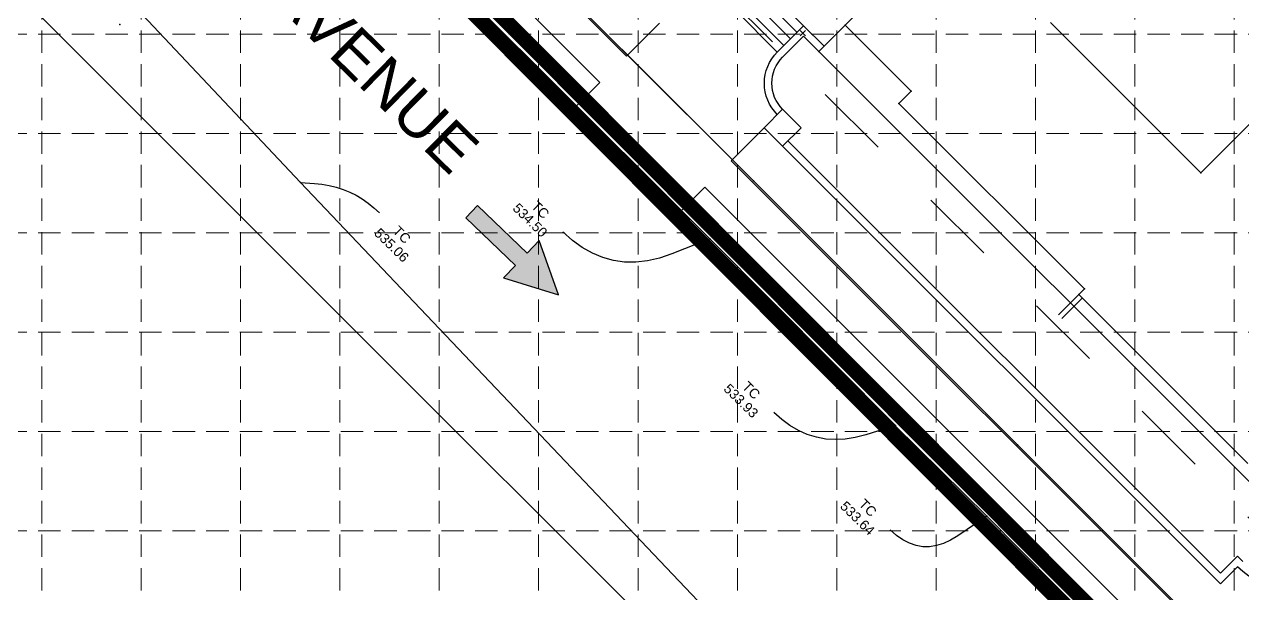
# Model space of a CAD drawing. Header units: inches. Extents: x 4833 to 5685, y 5436 to 5969.
# Drawn here: x 5110.1 to 5273.2, y 5614.2 to 5690.5 of the extents above; entities that cross this region are included whole.
import ezdxf
from ezdxf.enums import TextEntityAlignment as Align

# ---------------------------------------------------------------- set-up
doc = ezdxf.new("R2010")
doc.units = ezdxf.units.IN
doc.header["$LTSCALE"] = 20
doc.header["$MEASUREMENT"] = 0
for name, pattern in [('DASH', [1, 0.5, -0.5]), ('HIDDEN', [0.375, 0.25, -0.125]), ('LEADER_LINE', [2, 1, 1])]:
    doc.linetypes.add(name, pattern=pattern)
for name, color, linetype in [('1 ARROWS', 7, 'Continuous'), ('1 LIMITS OF DISTURBANCE', 1, 'DASH'), ('20051228_SURVEY', 14, 'Continuous'), ('BOUNDARY', 14, 'Continuous'), ('EXISTING_PL', 12, 'Continuous'), ('FROM_EASTON_ON_H', 14, 'Continuous'), ('GRID', 254, 'HIDDEN'), ('MOVE', 12, 'Continuous'), ('OTL_BLDG', 12, 'Continuous'), ('OTL_BLDG_BOX', 14, 'Continuous'), ('PROPOSED_GRADING', 14, 'Continuous'), ('SILT FENCE', 200, 'Continuous'), ('WALLS', 14, 'Continuous')]:
    doc.layers.add(name, color=color, linetype=linetype)
doc.styles.get("Standard").update_dxf_attribs({"font": 'ARIAL.TTF'})

# ---------------------------------------------------------------- blocks, each defined once
blk = doc.blocks.new('arrow')
blk.add_lwpolyline([(-67.01, -25.36), (-59.33, -25.42), (-59.57, -56.14), (-51.89, -56.2), (-51.65, -25.48), (-43.97, -25.54), (-55.3, -2.41), (-67.01, -25.36)], close=True)
at = {"color": 254}
for points in [[(-43.97, -25.54), (-67.01, -25.36), (-55.3, -2.41), (-67.01, -25.36)], [(-59.57, -56.14), (-51.89, -56.2), (-59.33, -25.42), (-51.65, -25.48)]]:
    blk.add_solid(points, dxfattribs=at)

msp = doc.modelspace()

# ---------------------------------------------------------------- linework, layer by layer
at = {"layer": '1 LIMITS OF DISTURBANCE', "const_width": 2, "flags": 128}
msp.add_lwpolyline([(5095.86, 5766.56), (5098.37, 5774.02), (5209.73, 5874.99), (5389.24, 5696.87), (5394.34, 5687.25), (5288.14, 5590.84), (5277.71, 5589.78), (5268.4, 5593.51)], close=True, dxfattribs=at)
at = {"layer": '20051228_SURVEY', "color": 7, "linetype": 'Continuous'}
for p, q in [((5093.19, 5726.62), (5147.13, 5669.28)), ((5166.05, 5697.49), (5178.68, 5684.96)), ((5201.93, 5661.76), (5178.68, 5684.96)), ((5147.13, 5669.28), (5242.95, 5568.38)), ((5226.77, 5636.74), (5201.93, 5661.76)), ((5226.73, 5636.72), (5238.98, 5624.62)), ((5263.98, 5599.45), (5238.98, 5624.62))]:
    msp.add_line(p, q, dxfattribs=at)
for p in [(5178.68, 5684.96), (5147.13, 5669.28), (5201.93, 5661.76), (5226.73, 5636.72), (5226.77, 5636.74), (5238.98, 5624.62)]:
    msp.add_point(p, dxfattribs=at)
at = {"layer": 'BOUNDARY', "color": 7, "linetype": 'Continuous', "flags": 128}
msp.add_lwpolyline([(5278.45, 5598.79), (5101.67, 5775.57)], dxfattribs=at)
at = {"layer": 'EXISTING_PL', "color": 7, "linetype": 'Continuous', "flags": 128}
msp.add_lwpolyline([(5105.57, 5698.32), (5243.46, 5560.43)], dxfattribs=at)
at = {"layer": 'FROM_EASTON_ON_H', "color": 7, "linetype": 'Continuous'}
msp.add_point((5122.93, 5690.47), dxfattribs=at)
at = {"layer": 'GRID', "color": 252, "linetype": 'HIDDEN', "lineweight": 0, "ltscale": 0.6}
for p, q in [((5112.5, 5955.14), (5112.5, 5489.58)), ((5125.8, 5955.14), (5125.8, 5489.58)), ((5139.1, 5955.14), (5139.1, 5489.58)), ((5152.4, 5955.14), (5152.4, 5489.58)), ((5165.7, 5955.14), (5165.7, 5489.58)), ((5179, 5955.14), (5179, 5489.58)), ((5192.3, 5955.14), (5192.3, 5489.58)), ((5205.6, 5955.14), (5205.6, 5489.58)), ((5218.9, 5955.14), (5218.9, 5489.58)), ((5232.2, 5955.14), (5232.2, 5489.58)), ((5245.5, 5955.14), (5245.5, 5489.58)), ((5258.8, 5955.14), (5258.8, 5489.58)), ((5272.1, 5955.14), (5272.1, 5489.58)), ((4846.5, 5689.14), (5671.1, 5689.14)), ((4846.5, 5675.84), (5671.1, 5675.84)), ((4846.5, 5662.54), (5671.1, 5662.54)), ((4846.5, 5649.24), (5671.1, 5649.24)), ((4846.5, 5635.94), (5671.1, 5635.94)), ((4846.5, 5622.64), (5671.1, 5622.64))]:
    msp.add_line(p, q, dxfattribs=at)
at = {"layer": 'MOVE', "color": 7, "linetype": 'DASH', "flags": 128}
msp.add_lwpolyline([(5120.68, 5777.77), (5208.87, 5858.58), (5367.09, 5700.36), (5278.9, 5619.55), (5120.68, 5777.77)], close=True, dxfattribs=at)
at = {"layer": 'MOVE', "color": 7, "linetype": 'Continuous', "flags": 128}
for points in [[(5172.38, 5704.86), (5207.74, 5669.5)], [(5207.74, 5669.5), (5243.09, 5634.15)], [(5243.09, 5634.15), (5278.45, 5598.79)]]:
    msp.add_lwpolyline(points, dxfattribs=at)
at = {"layer": 'MOVE', "color": 7, "linetype": 'Continuous'}
for p in [(5207.74, 5669.5), (5243.09, 5634.15)]:
    msp.add_point(p, dxfattribs=at)
at = {"layer": 'OTL_BLDG', "color": 7, "linetype": 'Continuous', "flags": 128}
for points in [[(5220.05, 5690.37), (5237.26, 5707.58)], [(5247.51, 5690.73), (5267.63, 5670.6)], [(5228.89, 5681.53), (5220.05, 5690.37)], [(5279.07, 5624.29), (5216.52, 5686.84)], [(5267.63, 5670.6), (5281.01, 5683.98)], [(5227.24, 5679.89), (5228.89, 5681.53)], [(5252.08, 5655.05), (5227.24, 5679.89)], [(5251.31, 5654.28), (5252.08, 5655.05)], [(5273.94, 5631.65), (5251.31, 5654.28)]]:
    msp.add_lwpolyline(points, dxfattribs=at)
at = {"layer": 'OTL_BLDG', "color": 7, "linetype": 'Continuous'}
for p in [(5220.05, 5690.37), (5228.89, 5681.53), (5227.24, 5679.89), (5267.63, 5670.6), (5252.08, 5655.05), (5251.31, 5654.28)]:
    msp.add_point(p, dxfattribs=at)
at = {"layer": 'OTL_BLDG_BOX', "color": 7, "linetype": 'Continuous', "flags": 128}
for points in [[(5216.52, 5686.84), (5247.33, 5717.66)], [(5279.07, 5624.29), (5216.52, 5686.84)]]:
    msp.add_lwpolyline(points, dxfattribs=at)
at = {"layer": 'OTL_BLDG_BOX', "color": 7, "linetype": 'Continuous'}
msp.add_point((5216.52, 5686.84), dxfattribs=at)
at = {"layer": 'PROPOSED_GRADING', "color": 7, "linetype": 'LEADER_LINE', "flags": 128}
for points in [[(5147.13, 5669.28), (5148.98, 5669.16), (5149.98, 5669.05), (5150.96, 5668.89), (5151.9, 5668.66), (5152.81, 5668.36), (5153.7, 5668), (5154.55, 5667.58), (5155.38, 5667.09), (5156.18, 5666.54), (5156.95, 5665.92), (5157.69, 5665.24), (5157.69, 5665.24)], [(5201.93, 5661.76), (5196.81, 5659.74), (5195.18, 5659.18), (5193.59, 5658.81), (5192.03, 5658.63), (5190.51, 5658.64), (5189.04, 5658.84), (5187.6, 5659.23), (5186.2, 5659.81), (5184.83, 5660.58), (5183.51, 5661.54), (5182.22, 5662.69), (5182.22, 5662.69)], [(5226.77, 5636.74), (5222.78, 5635.51), (5221.39, 5635.15), (5220.03, 5634.93), (5218.71, 5634.87), (5217.43, 5634.94), (5216.18, 5635.17), (5214.96, 5635.54), (5213.78, 5636.06), (5212.64, 5636.73), (5211.54, 5637.54), (5210.47, 5638.5), (5210.47, 5638.5)], [(5238.98, 5624.62), (5235.1, 5621.97), (5234.14, 5621.39), (5233.19, 5620.95), (5232.25, 5620.66), (5231.33, 5620.52), (5230.42, 5620.52), (5229.52, 5620.68), (5228.64, 5620.98), (5227.76, 5621.43), (5226.91, 5622.03), (5226.06, 5622.78), (5226.06, 5622.78)]]:
    msp.add_lwpolyline(points, dxfattribs=at)
at = {"layer": 'SILT FENCE', "const_width": 2, "flags": 128}
msp.add_lwpolyline([(5209.78, 5872.39), (5100.39, 5772.66), (5099.61, 5766.2), (5268.59, 5596.65, 0.41519), (5291.5, 5596.65), (5358.44, 5657.15)], format="xyb", dxfattribs=at)
at = {"layer": 'WALLS', "color": 7, "linetype": 'Continuous', "flags": 128}
for points in [[(5099.57, 5770.33), (5187.21, 5682.7)], [(5114.26, 5762.72), (5190.74, 5686.23)], [(5208.82, 5695.94), (5214.47, 5690.28)], [(5207.04, 5694.18), (5212.71, 5688.51)], [(5207.93, 5695.06), (5213.59, 5689.4)], [(5205.3, 5692.42), (5210.95, 5686.76)], [(5206.17, 5693.29), (5211.82, 5687.63)], [(5190.74, 5686.23), (5195.16, 5690.65)], [(5210.95, 5686.76), (5214.47, 5690.28)], [(5211.66, 5686.06), (5214.47, 5688.87)], [(5214.73, 5689.64), (5214.03, 5688.93)], [(5214.03, 5689.64), (5214.73, 5688.93)], [(5217.21, 5687.54), (5214.47, 5690.28)], [(5216.51, 5686.84), (5214.47, 5688.87)], [(5187.21, 5682.7), (5184.08, 5679.57)], [(5211.66, 5679.1), (5212.37, 5678.39)], [(5204.77, 5672.21), (5209.19, 5676.63)], [(5212.37, 5674.86), (5270.27, 5616.96), (5272.56, 5619.26)], [(5211.66, 5674.15), (5270.27, 5615.55)], [(5204.77, 5672.21), (5272.56, 5604.41)], [(5201.23, 5668.67), (5198.12, 5665.56)], [(5201.23, 5668.67), (5271.04, 5598.86)], [(5248.59, 5651.57), (5251.3, 5654.28)], [(5249.06, 5651.1), (5251.77, 5653.81)], [(5273.27, 5618.55), (5272.56, 5619.26)], [(5270.27, 5615.55), (5272.56, 5617.84)]]:
    msp.add_lwpolyline(points, dxfattribs=at)
for points in [[(5210.95, 5678.39), (5210.95, 5678.39, -0.414214), (5210.95, 5686.76), (5210.95, 5686.76)], [(5211.66, 5679.1), (5211.66, 5679.1, -0.414214), (5211.66, 5686.06), (5211.66, 5686.06)], [(5286.71, 5617.84), (5286.71, 5617.84, -0.414214), (5272.56, 5617.84), (5272.56, 5617.84)]]:
    msp.add_lwpolyline(points, format="xyb", dxfattribs=at)
msp.add_lwpolyline([(5211.66, 5679.1), (5214.13, 5676.63), (5211.66, 5674.15), (5209.19, 5676.63), (5211.66, 5679.1)], close=True, dxfattribs=at)

# ---------------------------------------------------------------- block references
at = {"layer": '1 ARROWS', "xscale": 0.3000000000009367, "yscale": 0.3000000000001819, "zscale": 0.3, "rotation": 226.7182786901899}
msp.add_blockref('arrow', (5170.83, 5641.66), dxfattribs=at)

# ---------------------------------------------------------------- texts
at = {"layer": 'MOVE', "color": 7, "linetype": 'Continuous'}
msp.add_text('HENDERSON  AVENUE', height=6, rotation=315.552, dxfattribs=at).set_placement((5134.18, 5702.5), align=Align.CENTER)
at = {"layer": 'PROPOSED_GRADING', "color": 35, "linetype": 'Continuous'}
for s, p in [('534.50', (5177.4, 5663.78)), ('TC', (5178.77, 5665.17)), ('535.06', (5158.86, 5660.44)), ('TC', (5160.23, 5661.83)), ('533.93', (5205.64, 5639.59)), ('TC', (5207.01, 5640.99)), ('TC', (5222.61, 5625.26)), ('533.64', (5221.24, 5623.87))]:
    msp.add_text(s, height=1.3, rotation=315.5151, dxfattribs=at).set_placement(p, align=Align.CENTER)

doc.saveas('drawing.dxf')
